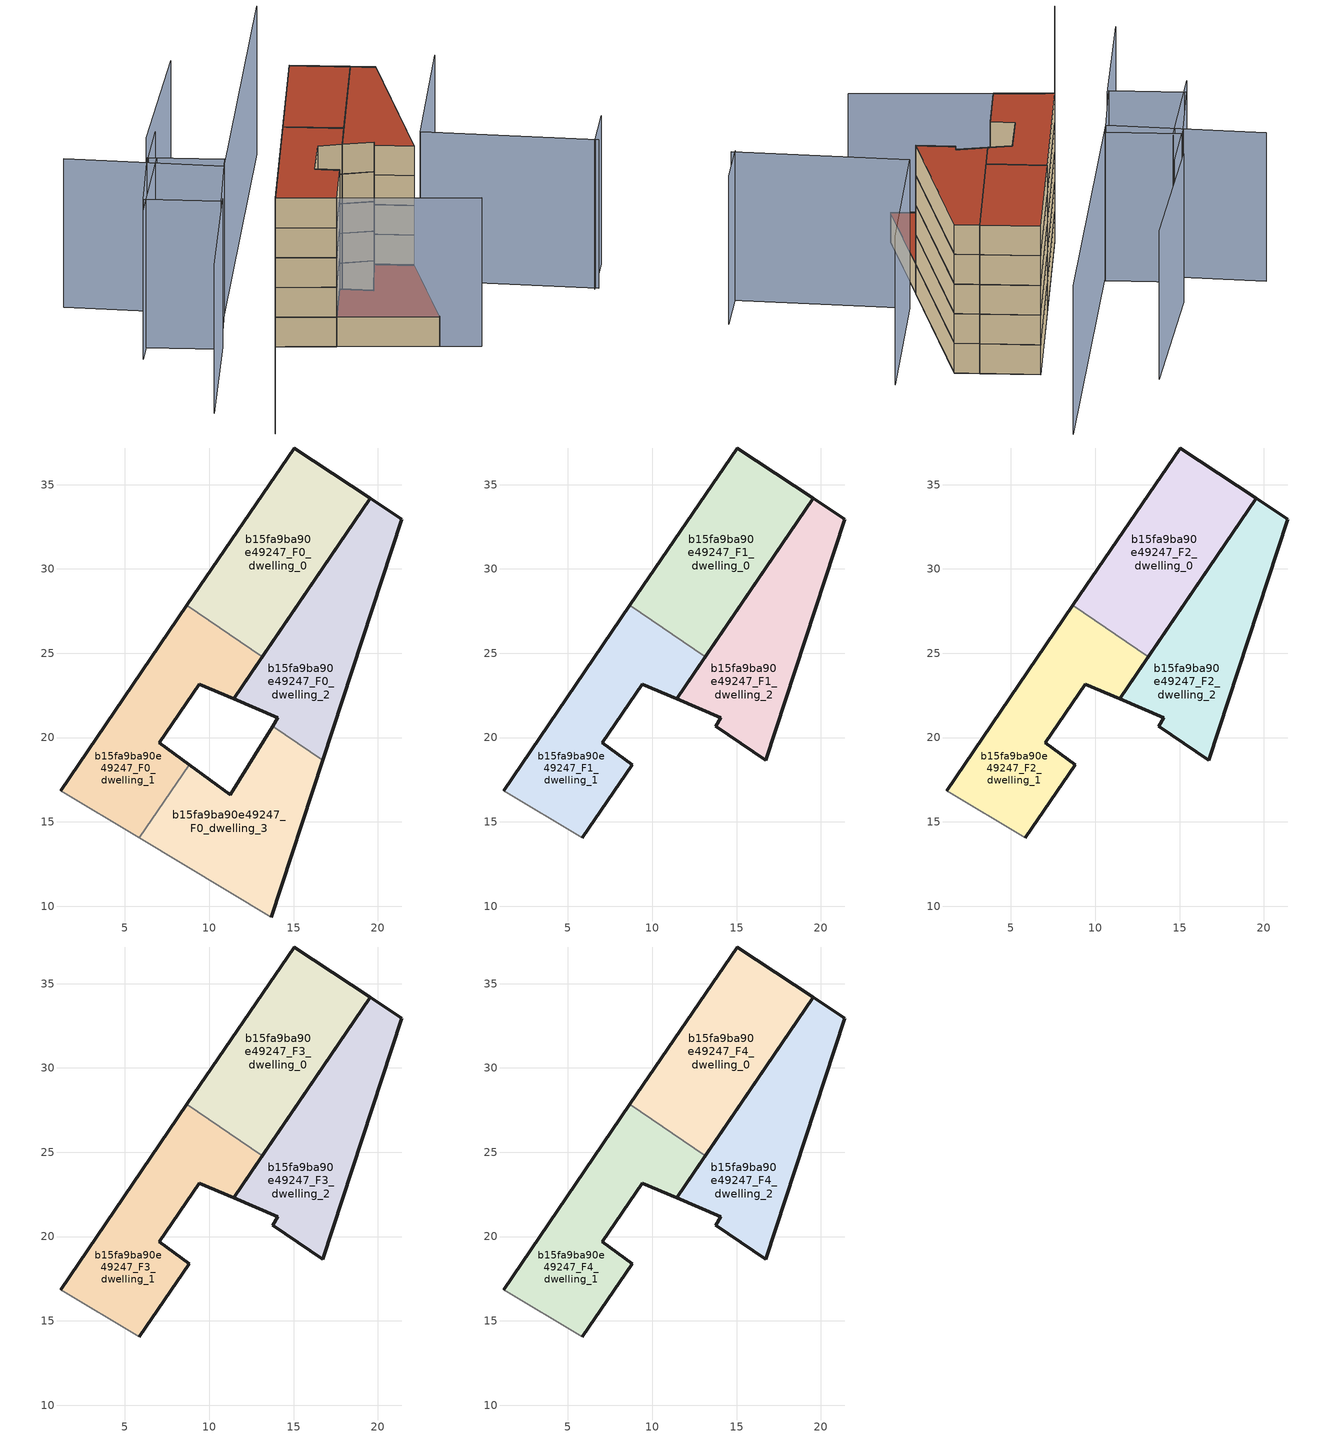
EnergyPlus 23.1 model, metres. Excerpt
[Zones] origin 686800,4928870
b15fa9ba90e49247_F0_dwelling_0
 floor ground (EU_floor_Construction): 13.16,24.79 19.55,34.18 15.03,37.17 8.67,27.83 z0
 wall outside (EU_wall_Construction): 8.67,27.83 15.03,37.17 19.55,34.18 13.16,24.79 z0:3
 wall to b15fa9ba90e49247_F0_dwelling_1 (EU_wall_Construction): 13.16,24.79 8.67,27.83 z0:3
b15fa9ba90e49247_F0_dwelling_1
 floor ground (EU_floor_Construction): 8.81,18.39 7.02,19.71 9.42,23.17 11.46,22.29 13.16,24.79 8.67,27.83 1.2,16.86 5.86,14.05 z0
 wall outside (EU_wall_Construction): 13.16,24.79 11.46,22.29 9.42,23.17 7.02,19.71 8.81,18.39 / 1.2,16.86 8.67,27.83 z0:3
 wall adiabatic (EU_wall_Construction): 5.86,14.05 1.2,16.86 z0:3
 wall to b15fa9ba90e49247_F0_dwelling_3 (EU_wall_Construction): 8.81,18.39 5.86,14.05 z0:3
b15fa9ba90e49247_F0_dwelling_2
 floor ground (EU_floor_Construction): 16.72,18.67 21.41,32.95 19.55,34.18 11.46,22.29 14.07,21.17 13.77,20.68 z0
 wall outside (EU_wall_Construction): 13.77,20.68 14.07,21.17 11.46,22.29 19.55,34.18 21.41,32.95 16.72,18.67 z0:3
 wall to b15fa9ba90e49247_F0_dwelling_3 (EU_wall_Construction): 16.72,18.67 13.77,20.68 z0:3
b15fa9ba90e49247_F0_dwelling_3
 floor ground (EU_floor_Construction): 13.67,9.36 16.72,18.67 13.77,20.68 11.26,16.6 8.81,18.39 5.86,14.05 z0
 wall outside (EU_wall_Construction): 8.81,18.39 11.26,16.6 13.77,20.68 / 16.72,18.67 13.67,9.36 z0:3
 wall adiabatic (EU_wall_Construction): 13.67,9.36 5.86,14.05 z0:3
 roof outside (EU_roof_Construction): 16.72,18.67 13.67,9.36 5.86,14.05 8.81,18.39 11.26,16.6 13.77,20.68 z3
b15fa9ba90e49247_F1_dwelling_0
 floor to b15fa9ba90e49247_F0_dwelling_0 (EU_floor_Construction): 13.16,24.79 19.55,34.18 15.03,37.17 8.67,27.83 z3
 wall outside (EU_wall_Construction): 8.67,27.83 15.03,37.17 19.55,34.18 13.16,24.79 z3:6
 wall to b15fa9ba90e49247_F1_dwelling_1 (EU_wall_Construction): 13.16,24.79 8.67,27.83 z3:6
b15fa9ba90e49247_F1_dwelling_1
 floor to b15fa9ba90e49247_F0_dwelling_1 (EU_floor_Construction): 8.81,18.39 7.02,19.71 9.42,23.17 11.46,22.29 13.16,24.79 8.67,27.83 1.2,16.86 5.86,14.05 z3
 wall outside (EU_wall_Construction): 13.16,24.79 11.46,22.29 9.42,23.17 7.02,19.71 8.81,18.39 5.86,14.05 / 1.2,16.86 8.67,27.83 z3:6
 wall adiabatic (EU_wall_Construction): 5.86,14.05 1.2,16.86 z3:6
b15fa9ba90e49247_F1_dwelling_2
 floor to b15fa9ba90e49247_F0_dwelling_2 (EU_floor_Construction): 16.72,18.67 21.41,32.95 19.55,34.18 11.46,22.29 14.07,21.17 13.77,20.68 z3
 wall outside (EU_wall_Construction): 11.46,22.29 19.55,34.18 21.41,32.95 16.72,18.67 13.77,20.68 14.07,21.17 11.46,22.29 z3:6
b15fa9ba90e49247_F2_dwelling_0
 floor to b15fa9ba90e49247_F1_dwelling_0 (EU_floor_Construction): 13.16,24.79 19.55,34.18 15.03,37.17 8.67,27.83 z6
 wall outside (EU_wall_Construction): 8.67,27.83 15.03,37.17 19.55,34.18 13.16,24.79 z6:9
 wall to b15fa9ba90e49247_F2_dwelling_1 (EU_wall_Construction): 13.16,24.79 8.67,27.83 z6:9
b15fa9ba90e49247_F2_dwelling_1
 floor to b15fa9ba90e49247_F1_dwelling_1 (EU_floor_Construction): 8.81,18.39 7.02,19.71 9.42,23.17 11.46,22.29 13.16,24.79 8.67,27.83 1.2,16.86 5.86,14.05 z6
 wall outside (EU_wall_Construction): 13.16,24.79 11.46,22.29 9.42,23.17 7.02,19.71 8.81,18.39 5.86,14.05 / 1.2,16.86 8.67,27.83 z6:9
 wall adiabatic (EU_wall_Construction): 5.86,14.05 1.2,16.86 z6:9
b15fa9ba90e49247_F2_dwelling_2
 floor to b15fa9ba90e49247_F1_dwelling_2 (EU_floor_Construction): 16.72,18.67 21.41,32.95 19.55,34.18 11.46,22.29 14.07,21.17 13.77,20.68 z6
 wall outside (EU_wall_Construction): 11.46,22.29 19.55,34.18 21.41,32.95 16.72,18.67 13.77,20.68 14.07,21.17 11.46,22.29 z6:9
b15fa9ba90e49247_F3_dwelling_0
 floor to b15fa9ba90e49247_F2_dwelling_0 (EU_floor_Construction): 13.16,24.79 19.55,34.18 15.03,37.17 8.67,27.83 z9
 wall outside (EU_wall_Construction): 8.67,27.83 15.03,37.17 19.55,34.18 13.16,24.79 z9:12
 wall to b15fa9ba90e49247_F3_dwelling_1 (EU_wall_Construction): 13.16,24.79 8.67,27.83 z9:12
b15fa9ba90e49247_F3_dwelling_1
 floor to b15fa9ba90e49247_F2_dwelling_1 (EU_floor_Construction): 8.81,18.39 7.02,19.71 9.42,23.17 11.46,22.29 13.16,24.79 8.67,27.83 1.2,16.86 5.86,14.05 z9
 wall outside (EU_wall_Construction): 13.16,24.79 11.46,22.29 9.42,23.17 7.02,19.71 8.81,18.39 5.86,14.05 / 1.2,16.86 8.67,27.83 z9:12
 wall adiabatic (EU_wall_Construction): 5.86,14.05 1.2,16.86 z9:12
b15fa9ba90e49247_F3_dwelling_2
 floor to b15fa9ba90e49247_F2_dwelling_2 (EU_floor_Construction): 16.72,18.67 21.41,32.95 19.55,34.18 11.46,22.29 14.07,21.17 13.77,20.68 z9
 wall outside (EU_wall_Construction): 11.46,22.29 19.55,34.18 21.41,32.95 16.72,18.67 13.77,20.68 14.07,21.17 11.46,22.29 z9:12
b15fa9ba90e49247_F4_dwelling_0
 floor to b15fa9ba90e49247_F3_dwelling_0 (EU_floor_Construction): 13.16,24.79 19.55,34.18 15.03,37.17 8.67,27.83 z12
 wall outside (EU_wall_Construction): 8.67,27.83 15.03,37.17 19.55,34.18 13.16,24.79 z12:15
 wall to b15fa9ba90e49247_F4_dwelling_1 (EU_wall_Construction): 13.16,24.79 8.67,27.83 z12:15
 roof outside (EU_roof_Construction): 19.55,34.18 13.16,24.79 8.67,27.83 15.03,37.17 z15
b15fa9ba90e49247_F4_dwelling_1
 floor to b15fa9ba90e49247_F3_dwelling_1 (EU_floor_Construction): 8.81,18.39 7.02,19.71 9.42,23.17 11.46,22.29 13.16,24.79 8.67,27.83 1.2,16.86 5.86,14.05 z12
 wall outside (EU_wall_Construction): 13.16,24.79 11.46,22.29 9.42,23.17 7.02,19.71 8.81,18.39 5.86,14.05 / 1.2,16.86 8.67,27.83 z12:15
 wall adiabatic (EU_wall_Construction): 5.86,14.05 1.2,16.86 z12:15
 roof outside (EU_roof_Construction): 13.16,24.79 11.46,22.29 9.42,23.17 7.02,19.71 8.81,18.39 5.86,14.05 1.2,16.86 8.67,27.83 z15
b15fa9ba90e49247_F4_dwelling_2
 floor to b15fa9ba90e49247_F3_dwelling_2 (EU_floor_Construction): 16.72,18.67 21.41,32.95 19.55,34.18 11.46,22.29 14.07,21.17 13.77,20.68 z12
 wall outside (EU_wall_Construction): 11.46,22.29 19.55,34.18 21.41,32.95 16.72,18.67 13.77,20.68 14.07,21.17 11.46,22.29 z12:15
 roof outside (EU_roof_Construction): 21.41,32.95 16.72,18.67 13.77,20.68 14.07,21.17 11.46,22.29 19.55,34.18 z15
shading: 30.88,11.21 33.79,14.84 / 31.3,11.21 18.55,20.65 / 18.55,20.65 26.98,32.04 / -7.15,3.16 1.2,16.92 / 1.2,16.92 16.87,7.42 / -2.8,19.24 -9.82,9.23 / -3.9,28.67 -9.98,21.05 / 18.27,48 0.41,24.25 / 0.41,24.25 -11.02,32.84 / -1.48,32.92 -4.5,29.13 / 6.49,43.31 -2.73,32.38 / 1.16,25.36 -3.13,18.95 / -3.13,18.95 -8.87,22.79 / -8.87,22.79 -4.59,29.2 / -4.59,29.2 1.16,25.36 z0:15
[Building]
EU S2 Campaign: North Axis=0; Terrain=City; Solar Distribution=FullExterior
[Site:Location]
Bologna: Latitude=44.5; Longitude=11.25; Time Zone=1; Elevation=37
[SizingPeriod:WeatherFileDays]
AnnualSizingPeriod: Begin Month=1; Begin Day of Month=1; End Month=12; End Day of Month=31; Day of Week for Start Day=Monday; Use Weather File Daylight Saving Period=No; Use Weather File Rain and Snow Indicators=No
[MATERIAL]
EU_InternalMass_Material: Roughness=MediumRough; Thickness=0.1; Conductivity=1; Density=1800; Specific Heat=900; Thermal Absorptance=0.9; Solar Absorptance=0.7; Visible Absorptance=0.7
[MATERIAL:NOMASS] Roughness=MediumRough; Thermal Absorptance=0.9; Solar Absorptance=0.7; Visible Absorptance=0.7
Name | Thermal Resistance
EU_wall_NoMass | 0.905828
EU_roof_NoMass | 0.37593
EU_floor_NoMass | 0.67114
[CONSTRUCTION]
EU_wall_Construction: EU_wall_NoMass
EU_roof_Construction: EU_roof_NoMass
EU_floor_Construction: EU_floor_NoMass
EU_InternalMass_Construction: EU_InternalMass_Material
[ZONE] Type=1; Multiplier=1; Ceiling Height=autocalculate; Floor Area=autocalculate; Part of Total Floor Area=Yes
Name | Volume
b15fa9ba90e49247_F0_dwelling_0; b15fa9ba90e49247_F1_dwelling_0; b15fa9ba90e49247_F2_dwelling_0; b15fa9ba90e49247_F3_dwelling_0; b15fa9ba90e49247_F4_dwelling_0 | 184.241
b15fa9ba90e49247_F0_dwelling_1; b15fa9ba90e49247_F1_dwelling_1; b15fa9ba90e49247_F2_dwelling_1; b15fa9ba90e49247_F3_dwelling_1; b15fa9ba90e49247_F4_dwelling_1 | 184.239
b15fa9ba90e49247_F0_dwelling_2; b15fa9ba90e49247_F1_dwelling_2; b15fa9ba90e49247_F2_dwelling_2; b15fa9ba90e49247_F3_dwelling_2; b15fa9ba90e49247_F4_dwelling_2 | 184.244
b15fa9ba90e49247_F0_dwelling_3 | 184.268
[INTERNALMASS] Construction=EU_InternalMass_Construction
Name | Zone or ZoneList | Surface Area
b15fa9ba90e49247_F0_dwelling_0_EU_InternalMass | b15fa9ba90e49247_F0_dwelling_0 | 61.4148
b15fa9ba90e49247_F0_dwelling_1_EU_InternalMass | b15fa9ba90e49247_F0_dwelling_1 | 61.4129
b15fa9ba90e49247_F0_dwelling_2_EU_InternalMass | b15fa9ba90e49247_F0_dwelling_2 | 61.4165
b15fa9ba90e49247_F0_dwelling_3_EU_InternalMass | b15fa9ba90e49247_F0_dwelling_3 | 61.423
b15fa9ba90e49247_F1_dwelling_0_EU_InternalMass | b15fa9ba90e49247_F1_dwelling_0 | 81.8902
b15fa9ba90e49247_F1_dwelling_1_EU_InternalMass | b15fa9ba90e49247_F1_dwelling_1 | 81.889
b15fa9ba90e49247_F1_dwelling_2_EU_InternalMass | b15fa9ba90e49247_F1_dwelling_2 | 81.8883
b15fa9ba90e49247_F2_dwelling_0_EU_InternalMass | b15fa9ba90e49247_F2_dwelling_0 | 81.8902
b15fa9ba90e49247_F2_dwelling_1_EU_InternalMass | b15fa9ba90e49247_F2_dwelling_1 | 81.889
b15fa9ba90e49247_F2_dwelling_2_EU_InternalMass | b15fa9ba90e49247_F2_dwelling_2 | 81.8883
b15fa9ba90e49247_F3_dwelling_0_EU_InternalMass | b15fa9ba90e49247_F3_dwelling_0 | 81.8902
b15fa9ba90e49247_F3_dwelling_1_EU_InternalMass | b15fa9ba90e49247_F3_dwelling_1 | 81.889
b15fa9ba90e49247_F3_dwelling_2_EU_InternalMass | b15fa9ba90e49247_F3_dwelling_2 | 81.8883
b15fa9ba90e49247_F4_dwelling_0_EU_InternalMass | b15fa9ba90e49247_F4_dwelling_0 | 81.8902
b15fa9ba90e49247_F4_dwelling_1_EU_InternalMass | b15fa9ba90e49247_F4_dwelling_1 | 81.889
b15fa9ba90e49247_F4_dwelling_2_EU_InternalMass | b15fa9ba90e49247_F4_dwelling_2 | 81.8883
[OTHEREQUIPMENT] Fuel Type=Electricity; Design Level Calculation Method=Watts/Area; Power per Zone Floor Area=1; Fraction Latent=0; Fraction Radiant=0; Fraction Lost=0; Carbon Dioxide Generation Rate=0; EndUse Subcategory=EU_Step8_InternalGains
Name | Zone or ZoneList or Space or SpaceList | Schedule
EU_Step8_InternalGain_b15fa9ba90e49247_F0_dwelling_0_f000 | b15fa9ba90e49247_F0_dwelling_0 | EU_Step8_GainSchedule_b15fa9ba90e49247_F0_dwelling_0_f000
EU_Step8_InternalGain_b15fa9ba90e49247_F0_dwelling_1_f000 | b15fa9ba90e49247_F0_dwelling_1 | EU_Step8_GainSchedule_b15fa9ba90e49247_F0_dwelling_1_f000
EU_Step8_InternalGain_b15fa9ba90e49247_F0_dwelling_2_f000 | b15fa9ba90e49247_F0_dwelling_2 | EU_Step8_GainSchedule_b15fa9ba90e49247_F0_dwelling_2_f000
EU_Step8_InternalGain_b15fa9ba90e49247_F0_dwelling_3_f000 | b15fa9ba90e49247_F0_dwelling_3 | EU_Step8_GainSchedule_b15fa9ba90e49247_F0_dwelling_3_f000
EU_Step8_InternalGain_b15fa9ba90e49247_F1_dwelling_0_f000 | b15fa9ba90e49247_F1_dwelling_0 | EU_Step8_GainSchedule_b15fa9ba90e49247_F1_dwelling_0_f000
EU_Step8_InternalGain_b15fa9ba90e49247_F1_dwelling_1_f000 | b15fa9ba90e49247_F1_dwelling_1 | EU_Step8_GainSchedule_b15fa9ba90e49247_F1_dwelling_1_f000
EU_Step8_InternalGain_b15fa9ba90e49247_F1_dwelling_2_f000 | b15fa9ba90e49247_F1_dwelling_2 | EU_Step8_GainSchedule_b15fa9ba90e49247_F1_dwelling_2_f000
EU_Step8_InternalGain_b15fa9ba90e49247_F2_dwelling_0_f000 | b15fa9ba90e49247_F2_dwelling_0 | EU_Step8_GainSchedule_b15fa9ba90e49247_F2_dwelling_0_f000
EU_Step8_InternalGain_b15fa9ba90e49247_F2_dwelling_1_f000 | b15fa9ba90e49247_F2_dwelling_1 | EU_Step8_GainSchedule_b15fa9ba90e49247_F2_dwelling_1_f000
EU_Step8_InternalGain_b15fa9ba90e49247_F2_dwelling_2_f000 | b15fa9ba90e49247_F2_dwelling_2 | EU_Step8_GainSchedule_b15fa9ba90e49247_F2_dwelling_2_f000
EU_Step8_InternalGain_b15fa9ba90e49247_F3_dwelling_0_f000 | b15fa9ba90e49247_F3_dwelling_0 | EU_Step8_GainSchedule_b15fa9ba90e49247_F3_dwelling_0_f000
EU_Step8_InternalGain_b15fa9ba90e49247_F3_dwelling_1_f000 | b15fa9ba90e49247_F3_dwelling_1 | EU_Step8_GainSchedule_b15fa9ba90e49247_F3_dwelling_1_f000
EU_Step8_InternalGain_b15fa9ba90e49247_F3_dwelling_2_f000 | b15fa9ba90e49247_F3_dwelling_2 | EU_Step8_GainSchedule_b15fa9ba90e49247_F3_dwelling_2_f000
EU_Step8_InternalGain_b15fa9ba90e49247_F4_dwelling_0_f000 | b15fa9ba90e49247_F4_dwelling_0 | EU_Step8_GainSchedule_b15fa9ba90e49247_F4_dwelling_0_f000
EU_Step8_InternalGain_b15fa9ba90e49247_F4_dwelling_1_f000 | b15fa9ba90e49247_F4_dwelling_1 | EU_Step8_GainSchedule_b15fa9ba90e49247_F4_dwelling_1_f000
EU_Step8_InternalGain_b15fa9ba90e49247_F4_dwelling_2_f000 | b15fa9ba90e49247_F4_dwelling_2 | EU_Step8_GainSchedule_b15fa9ba90e49247_F4_dwelling_2_f000
[ZONEVENTILATION:DESIGNFLOWRATE] Schedule=EU_AlwaysOn; Design Flow Rate Calculation Method=AirChanges/Hour; Air Changes per Hour=0.73129; Ventilation Type=Natural; Fan Pressure Rise=0; Fan Total Efficiency=1; Constant Term Coefficient=1; Temperature Term Coefficient=0; Velocity Term Coefficient=0; Velocity Squared Term Coefficient=0; Minimum Indoor Temperature=-100; Maximum Indoor Temperature=100; Delta Temperature=-100; Minimum Outdoor Temperature=-100; Maximum Outdoor Temperature=100; Maximum Wind Speed=40
Name | Zone or ZoneList or Space or SpaceList
EU_ConstantAir_b15fa9ba90e49247_F0_dwelling_0 | b15fa9ba90e49247_F0_dwelling_0
EU_ConstantAir_b15fa9ba90e49247_F0_dwelling_1 | b15fa9ba90e49247_F0_dwelling_1
EU_ConstantAir_b15fa9ba90e49247_F0_dwelling_2 | b15fa9ba90e49247_F0_dwelling_2
EU_ConstantAir_b15fa9ba90e49247_F0_dwelling_3 | b15fa9ba90e49247_F0_dwelling_3
EU_ConstantAir_b15fa9ba90e49247_F1_dwelling_0 | b15fa9ba90e49247_F1_dwelling_0
EU_ConstantAir_b15fa9ba90e49247_F1_dwelling_1 | b15fa9ba90e49247_F1_dwelling_1
EU_ConstantAir_b15fa9ba90e49247_F1_dwelling_2 | b15fa9ba90e49247_F1_dwelling_2
EU_ConstantAir_b15fa9ba90e49247_F2_dwelling_0 | b15fa9ba90e49247_F2_dwelling_0
EU_ConstantAir_b15fa9ba90e49247_F2_dwelling_1 | b15fa9ba90e49247_F2_dwelling_1
EU_ConstantAir_b15fa9ba90e49247_F2_dwelling_2 | b15fa9ba90e49247_F2_dwelling_2
EU_ConstantAir_b15fa9ba90e49247_F3_dwelling_0 | b15fa9ba90e49247_F3_dwelling_0
EU_ConstantAir_b15fa9ba90e49247_F3_dwelling_1 | b15fa9ba90e49247_F3_dwelling_1
EU_ConstantAir_b15fa9ba90e49247_F3_dwelling_2 | b15fa9ba90e49247_F3_dwelling_2
EU_ConstantAir_b15fa9ba90e49247_F4_dwelling_0 | b15fa9ba90e49247_F4_dwelling_0
EU_ConstantAir_b15fa9ba90e49247_F4_dwelling_1 | b15fa9ba90e49247_F4_dwelling_1
EU_ConstantAir_b15fa9ba90e49247_F4_dwelling_2 | b15fa9ba90e49247_F4_dwelling_2
[HVACTEMPLATE:THERMOSTAT] Constant Heating Setpoint=20; Constant Cooling Setpoint=50
EU_HeatOnly_b15fa9ba90e49247_F0_dwelling_0; EU_HeatOnly_b15fa9ba90e49247_F0_dwelling_1; EU_HeatOnly_b15fa9ba90e49247_F0_dwelling_2; EU_HeatOnly_b15fa9ba90e49247_F0_dwelling_3; EU_HeatOnly_b15fa9ba90e49247_F1_dwelling_0; EU_HeatOnly_b15fa9ba90e49247_F1_dwelling_1; EU_HeatOnly_b15fa9ba90e49247_F1_dwelling_2; EU_HeatOnly_b15fa9ba90e49247_F2_dwelling_0; EU_HeatOnly_b15fa9ba90e49247_F2_dwelling_1; EU_HeatOnly_b15fa9ba90e49247_F2_dwelling_2; EU_HeatOnly_b15fa9ba90e49247_F3_dwelling_0; EU_HeatOnly_b15fa9ba90e49247_F3_dwelling_1; EU_HeatOnly_b15fa9ba90e49247_F3_dwelling_2; EU_HeatOnly_b15fa9ba90e49247_F4_dwelling_0; EU_HeatOnly_b15fa9ba90e49247_F4_dwelling_1; EU_HeatOnly_b15fa9ba90e49247_F4_dwelling_2
[HVACTEMPLATE:ZONE:IDEALLOADSAIRSYSTEM] System Availability Schedule=EU_AlwaysOn; Maximum Heating Supply Air Temperature=50; Minimum Cooling Supply Air Temperature=13; Maximum Heating Supply Air Humidity Ratio=0.0156; Minimum Cooling Supply Air Humidity Ratio=0.0077; Heating Limit=NoLimit; Cooling Limit=NoLimit; Heating Availability Schedule=EU_AlwaysOn; Cooling Availability Schedule=EU_CoolingOff; Dehumidification Control Type=ConstantSensibleHeatRatio; Cooling Sensible Heat Ratio=0.7; Dehumidification Setpoint=60; Humidification Control Type=None; Humidification Setpoint=30; Outdoor Air Method=None; Outdoor Air Flow Rate per Person=0.00944; Outdoor Air Flow Rate per Zone Floor Area=0; Outdoor Air Flow Rate per Zone=0; Demand Controlled Ventilation Type=None; Outdoor Air Economizer Type=NoEconomizer; Heat Recovery Type=None; Sensible Heat Recovery Effectiveness=0.7; Latent Heat Recovery Effectiveness=0.65
Name | Template Thermostat
b15fa9ba90e49247_F0_dwelling_0 | EU_HeatOnly_b15fa9ba90e49247_F0_dwelling_0
b15fa9ba90e49247_F0_dwelling_1 | EU_HeatOnly_b15fa9ba90e49247_F0_dwelling_1
b15fa9ba90e49247_F0_dwelling_2 | EU_HeatOnly_b15fa9ba90e49247_F0_dwelling_2
b15fa9ba90e49247_F0_dwelling_3 | EU_HeatOnly_b15fa9ba90e49247_F0_dwelling_3
b15fa9ba90e49247_F1_dwelling_0 | EU_HeatOnly_b15fa9ba90e49247_F1_dwelling_0
b15fa9ba90e49247_F1_dwelling_1 | EU_HeatOnly_b15fa9ba90e49247_F1_dwelling_1
b15fa9ba90e49247_F1_dwelling_2 | EU_HeatOnly_b15fa9ba90e49247_F1_dwelling_2
b15fa9ba90e49247_F2_dwelling_0 | EU_HeatOnly_b15fa9ba90e49247_F2_dwelling_0
b15fa9ba90e49247_F2_dwelling_1 | EU_HeatOnly_b15fa9ba90e49247_F2_dwelling_1
b15fa9ba90e49247_F2_dwelling_2 | EU_HeatOnly_b15fa9ba90e49247_F2_dwelling_2
b15fa9ba90e49247_F3_dwelling_0 | EU_HeatOnly_b15fa9ba90e49247_F3_dwelling_0
b15fa9ba90e49247_F3_dwelling_1 | EU_HeatOnly_b15fa9ba90e49247_F3_dwelling_1
b15fa9ba90e49247_F3_dwelling_2 | EU_HeatOnly_b15fa9ba90e49247_F3_dwelling_2
b15fa9ba90e49247_F4_dwelling_0 | EU_HeatOnly_b15fa9ba90e49247_F4_dwelling_0
b15fa9ba90e49247_F4_dwelling_1 | EU_HeatOnly_b15fa9ba90e49247_F4_dwelling_1
b15fa9ba90e49247_F4_dwelling_2 | EU_HeatOnly_b15fa9ba90e49247_F4_dwelling_2
[SIZING:ZONE] Zone Cooling Design Supply Air Temperature Input Method=SupplyAirTemperature; Zone Cooling Design Supply Air Temperature=13; Zone Heating Design Supply Air Temperature Input Method=SupplyAirTemperature; Zone Heating Design Supply Air Temperature=50; Zone Cooling Design Supply Air Humidity Ratio=0.008; Zone Heating Design Supply Air Humidity Ratio=0.008; Cooling Design Air Flow Method=DesignDay; Cooling Design Air Flow Rate=0; Cooling Minimum Air Flow per Zone Floor Area=0.000762; Cooling Minimum Air Flow=0; Cooling Minimum Air Flow Fraction=0.2; Heating Design Air Flow Method=DesignDay; Heating Design Air Flow Rate=0; Heating Maximum Air Flow per Zone Floor Area=0.002032; Heating Maximum Air Flow=0.141576; Heating Maximum Air Flow Fraction=0.3; Account for Dedicated Outdoor Air System=No; Dedicated Outdoor Air System Control Strategy=NeutralSupplyAir; Dedicated Outdoor Air Low Setpoint Temperature for Design=autosize; Dedicated Outdoor Air High Setpoint Temperature for Design=autosize; Zone Load Sizing Method=Sensible Load Only No Latent Load; Zone Latent Cooling Design Supply Air Humidity Ratio Input Method=HumidityRatioDifference; Zone Cooling Design Supply Air Humidity Ratio Difference=0.005; Zone Latent Heating Design Supply Air Humidity Ratio Input Method=HumidityRatioDifference; Zone Humidification Design Supply Air Humidity Ratio Difference=0.005
b15fa9ba90e49247_F0_dwelling_0; b15fa9ba90e49247_F0_dwelling_1; b15fa9ba90e49247_F0_dwelling_2; b15fa9ba90e49247_F0_dwelling_3; b15fa9ba90e49247_F1_dwelling_0; b15fa9ba90e49247_F1_dwelling_1; b15fa9ba90e49247_F1_dwelling_2; b15fa9ba90e49247_F2_dwelling_0; b15fa9ba90e49247_F2_dwelling_1; b15fa9ba90e49247_F2_dwelling_2; b15fa9ba90e49247_F3_dwelling_0; b15fa9ba90e49247_F3_dwelling_1; b15fa9ba90e49247_F3_dwelling_2; b15fa9ba90e49247_F4_dwelling_0; b15fa9ba90e49247_F4_dwelling_1; b15fa9ba90e49247_F4_dwelling_2
[SCHEDULE:CONSTANT]
Name | Hourly Value
EU_AlwaysOn | 1
EU_CoolingOff | 0
[SCHEDULE:FILE] Column Number=1; Rows to Skip at Top=0; Number of Hours of Data=8760; Column Separator=Comma; Interpolate to Timestep=No; Minutes per Item=60; Adjust Schedule for Daylight Savings=Yes
Name | File
EU_Step8_GainSchedule_b15fa9ba90e49247_F0_dwelling_0_f000 | ../../schedules/b15fa9ba90e49247/b15fa9ba90e49247_F0_dwelling_0_f000_gain.csv
EU_Step8_GainSchedule_b15fa9ba90e49247_F0_dwelling_1_f000 | ../../schedules/b15fa9ba90e49247/b15fa9ba90e49247_F0_dwelling_1_f000_gain.csv
EU_Step8_GainSchedule_b15fa9ba90e49247_F0_dwelling_2_f000 | ../../schedules/b15fa9ba90e49247/b15fa9ba90e49247_F0_dwelling_2_f000_gain.csv
EU_Step8_GainSchedule_b15fa9ba90e49247_F0_dwelling_3_f000 | ../../schedules/b15fa9ba90e49247/b15fa9ba90e49247_F0_dwelling_3_f000_gain.csv
EU_Step8_GainSchedule_b15fa9ba90e49247_F1_dwelling_0_f000 | ../../schedules/b15fa9ba90e49247/b15fa9ba90e49247_F1_dwelling_0_f000_gain.csv
EU_Step8_GainSchedule_b15fa9ba90e49247_F1_dwelling_1_f000 | ../../schedules/b15fa9ba90e49247/b15fa9ba90e49247_F1_dwelling_1_f000_gain.csv
EU_Step8_GainSchedule_b15fa9ba90e49247_F1_dwelling_2_f000 | ../../schedules/b15fa9ba90e49247/b15fa9ba90e49247_F1_dwelling_2_f000_gain.csv
EU_Step8_GainSchedule_b15fa9ba90e49247_F2_dwelling_0_f000 | ../../schedules/b15fa9ba90e49247/b15fa9ba90e49247_F2_dwelling_0_f000_gain.csv
EU_Step8_GainSchedule_b15fa9ba90e49247_F2_dwelling_1_f000 | ../../schedules/b15fa9ba90e49247/b15fa9ba90e49247_F2_dwelling_1_f000_gain.csv
EU_Step8_GainSchedule_b15fa9ba90e49247_F2_dwelling_2_f000 | ../../schedules/b15fa9ba90e49247/b15fa9ba90e49247_F2_dwelling_2_f000_gain.csv
EU_Step8_GainSchedule_b15fa9ba90e49247_F3_dwelling_0_f000 | ../../schedules/b15fa9ba90e49247/b15fa9ba90e49247_F3_dwelling_0_f000_gain.csv
EU_Step8_GainSchedule_b15fa9ba90e49247_F3_dwelling_1_f000 | ../../schedules/b15fa9ba90e49247/b15fa9ba90e49247_F3_dwelling_1_f000_gain.csv
EU_Step8_GainSchedule_b15fa9ba90e49247_F3_dwelling_2_f000 | ../../schedules/b15fa9ba90e49247/b15fa9ba90e49247_F3_dwelling_2_f000_gain.csv
EU_Step8_GainSchedule_b15fa9ba90e49247_F4_dwelling_0_f000 | ../../schedules/b15fa9ba90e49247/b15fa9ba90e49247_F4_dwelling_0_f000_gain.csv
EU_Step8_GainSchedule_b15fa9ba90e49247_F4_dwelling_1_f000 | ../../schedules/b15fa9ba90e49247/b15fa9ba90e49247_F4_dwelling_1_f000_gain.csv
EU_Step8_GainSchedule_b15fa9ba90e49247_F4_dwelling_2_f000 | ../../schedules/b15fa9ba90e49247/b15fa9ba90e49247_F4_dwelling_2_f000_gain.csv
